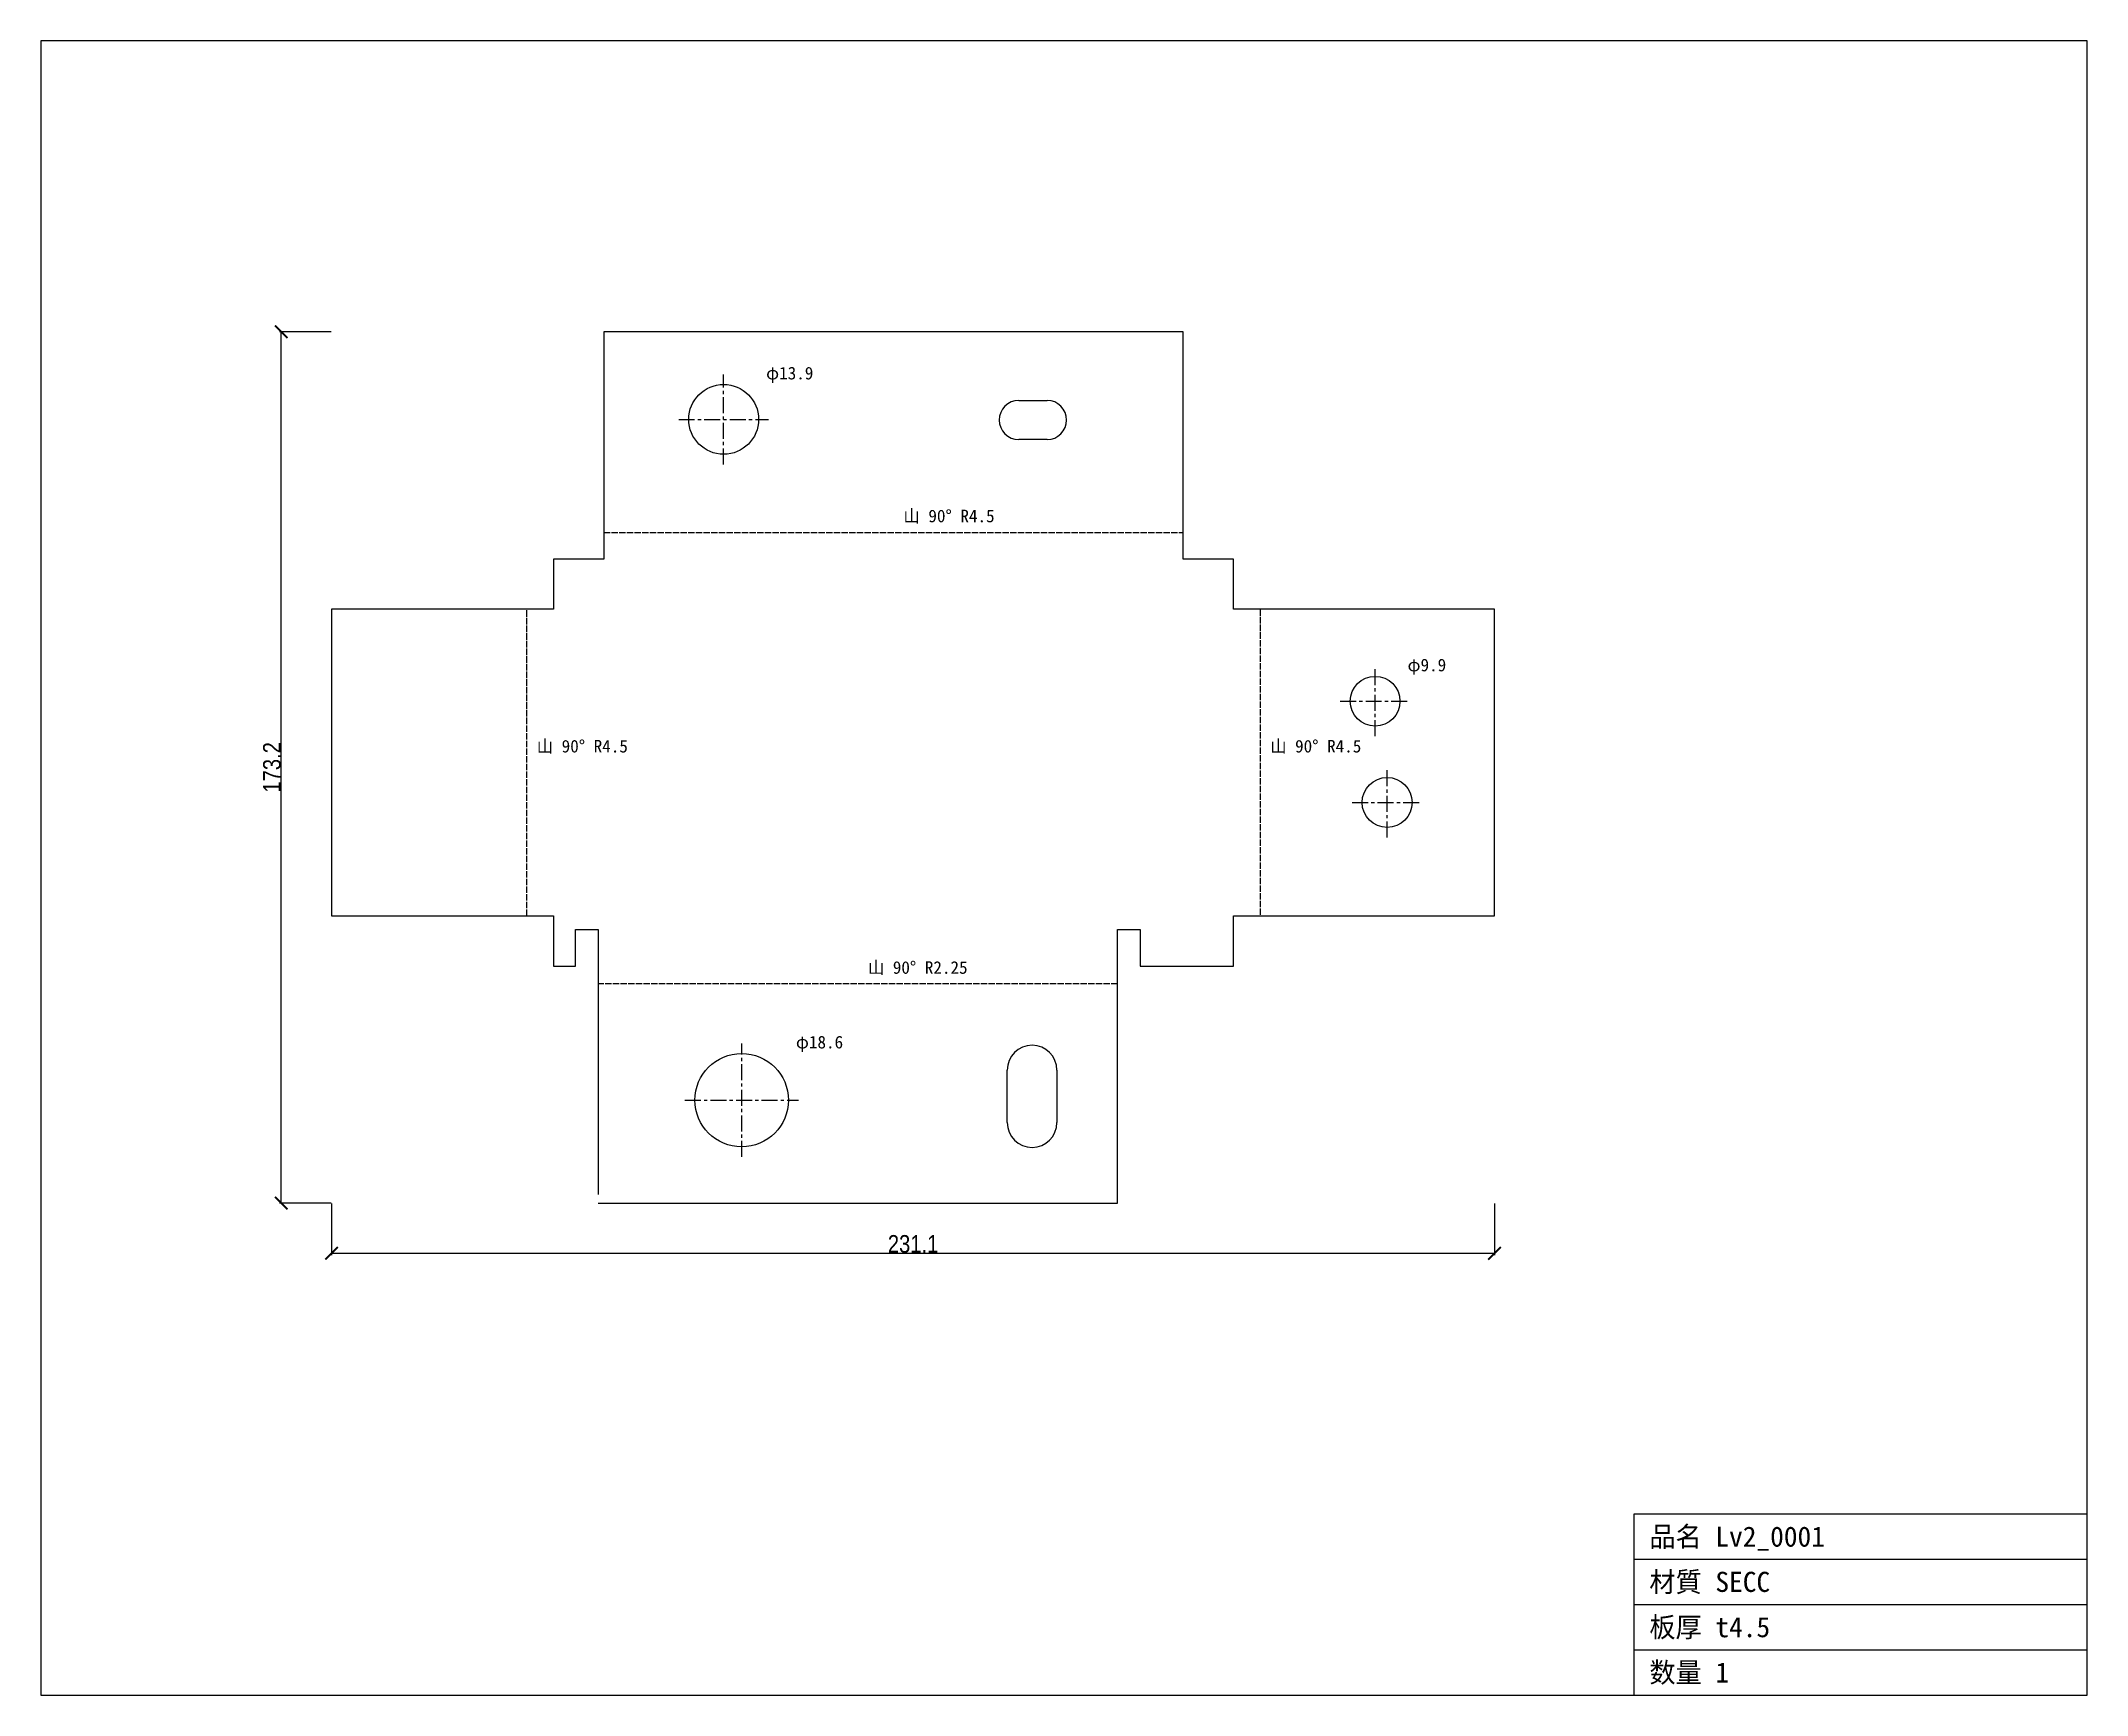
# Model space of a CAD drawing. Header units: millimetres. Extents: x -102 to 305, y -145 to 184.
import ezdxf

# ---------------------------------------------------------------- set-up
doc = ezdxf.new("R2010")
doc.units = ezdxf.units.MM
doc.linetypes.add('CENTER', pattern=[5.08, 3.175, -0.635, 0.635, -0.635])
doc.linetypes.add('DASHED', pattern=[1.524, 1.27, -0.254])
for name, color, linetype in [('中心線', 7, 'Continuous'), ('図枠', 7, 'Continuous'), ('外形', 7, 'Continuous'), ('寸法', 7, 'Continuous'), ('文字', 7, 'Continuous'), ('曲げ線', 7, 'Continuous')]:
    doc.layers.add(name, color=color, linetype=linetype)
doc.styles.add('OpenSansCondensed-Light', font='OpenSansCondensed-Light.ttf')
doc.dimstyles.new('EZDXF', dxfattribs={"dimtxt": 0.25, "dimasz": 0.175, "dimexe": 0.375, "dimexo": 0.125, "dimgap": 0.1, "dimtad": 1, "dimlfac": 100, "dimzin": 12, "dimdsep": 46, "dimtxsty": 'OpenSansCondensed-Light', "dimblk": 'ARCHTICK', "dimcen": 2.5, "dimazin": 3, "dimtfac": 0.5, "dimtmove": 2, "dimatfit": 3})

# ---------------------------------------------------------------- blocks, each defined once
blk = doc.blocks.new('_ARCHTICK')
at = {"color": 0, "linetype": 'BYBLOCK', "const_width": 0.15}
blk.add_lwpolyline([(-0.5, -0.5), (0.5, 0.5)], dxfattribs=at)

msp = doc.modelspace()

# ---------------------------------------------------------------- linework, layer by layer
at = {"layer": '中心線', "color": 1, "linetype": 'CENTER'}
for p, q in [((33.85, 99.71), (33.85, 117.59)), ((24.91, 108.65), (42.79, 108.65)), ((163.33, 45.68), (163.33, 59.58)), ((156.38, 52.63), (170.28, 52.63)), ((165.72, 25.57), (165.72, 39.49)), ((158.76, 32.53), (172.68, 32.53)), ((37.43, -37.92), (37.43, -15.36)), ((26.15, -26.64), (48.71, -26.64))]:
    msp.add_line(p, q, dxfattribs=at)
at = {"layer": '図枠'}
for p, q in [((304.85, 183.85), (-101.85, 183.85)), ((-101.85, 183.85), (-101.85, -144.87)), ((304.85, -144.87), (304.85, 183.85)), ((214.85, -144.87), (214.85, -108.87)), ((214.85, -108.87), (304.85, -108.87)), ((214.85, -117.87), (304.85, -117.87)), ((214.85, -126.87), (304.85, -126.87)), ((214.85, -135.87), (304.85, -135.87)), ((-101.85, -144.87), (304.85, -144.87))]:
    msp.add_line(p, q, dxfattribs=at)
at = {"layer": '外形'}
for p, q in [((125.17, 126.07), (10, 126.07)), ((10, 126.07), (10, 80.9)), ((125.17, 80.9), (125.17, 126.07)), ((92.52, 112.41), (98.13, 112.41)), ((98.13, 104.63), (92.52, 104.63)), ((10, 80.9), (0, 80.9)), ((0, 80.9), (0, 70.9)), ((135.17, 80.9), (125.17, 80.9)), ((135.17, 70.9), (135.17, 80.9)), ((0, 70.9), (-44.07, 70.9)), ((-44.07, 70.9), (-44.07, 10)), ((187.07, 70.9), (135.17, 70.9)), ((187.07, 10), (187.07, 70.9)), ((-44.07, 10), (0, 10)), ((0, 10), (0, 0)), ((135.17, 0), (135.17, 10)), ((135.17, 10), (187.07, 10)), ((4.42, 0), (4.42, 7.25)), ((4.42, 7.25), (8.92, 7.25)), ((8.92, 7.25), (8.92, -45.38)), ((112.12, -47.08), (112.12, 7.25)), ((112.12, 7.25), (116.62, 7.25)), ((116.62, 7.25), (116.62, 0)), ((0, 0), (4.42, 0)), ((116.62, 0), (135.17, 0)), ((90.22, -31.09), (90.22, -20.65)), ((100.09, -20.65), (100.09, -31.09)), ((8.92, -47.08), (112.12, -47.08))]:
    msp.add_line(p, q, dxfattribs=at)
for centre, radius in [((33.85, 108.65), 6.94), ((163.33, 52.63), 4.95), ((165.72, 32.53), 4.96), ((37.43, -26.64), 9.28)]:
    msp.add_circle(centre, radius, dxfattribs=at)
for centre, radius, start, end in [((92.52, 108.52), 3.89, 90, -90), ((98.13, 108.52), 3.89, -90, 90), ((95.16, -20.65), 4.93, 0, 180), ((95.16, -31.09), 4.93, 180, 0)]:
    msp.add_arc(centre, radius, start, end, dxfattribs=at)
at = {"layer": '曲げ線', "color": 3, "linetype": 'DASHED'}
for p, q in [((10, 86.2), (125.17, 86.2)), ((-5.3, 10), (-5.3, 70.9)), ((140.48, 70.9), (140.48, 10)), ((112.12, -3.53), (8.92, -3.53))]:
    msp.add_line(p, q, dxfattribs=at)

# ---------------------------------------------------------------- texts
at = {"layer": '文字'}
for s, height, p in [('φ13.9', 2.5, (42.29, 116.59)), ('山 90° R4.5', 2.5, (69.59, 88.2)), ('φ9.9', 2.5, (169.78, 58.58)), ('山 90° R4.5', 2.5, (-3.3, 42.45)), ('山 90° R4.5', 2.5, (142.48, 42.45)), ('山 90° R2.25', 2.5, (62.52, -1.53)), ('φ18.6', 2.5, (48.21, -16.36)), ('品名 Lv2_0001', 4, (217.85, -115.37)), ('材質 SECC', 4, (217.85, -124.37)), ('板厚 t4.5', 4, (217.85, -133.37)), ('数量 1', 4, (217.85, -142.37))]:
    msp.add_text(s, height=height, dxfattribs=at).set_placement(p)

# ---------------------------------------------------------------- dimensions: what is measured, and where the dimension line sits
at = {"layer": '寸法'}
msp.add_linear_dim(base=(-54.0701, -47.0822), p1=(-44.0701, -47.0822), p2=(-44.0701, 126.0711), angle=90, dimstyle='EZDXF', override={"dimtxt": 3.5, "dimasz": 2.5, "dimdec": 1, "dimlfac": 1}, dxfattribs=at).render()
msp.add_linear_dim(base=(-44.07, -57.08), p1=(-44.07, -47.08), p2=(187.07, -47.08), dimstyle='EZDXF', override={"dimtxt": 3.5, "dimasz": 2.5, "dimdec": 1, "dimlfac": 1}, dxfattribs=at).render()

doc.saveas('drawing.dxf')
